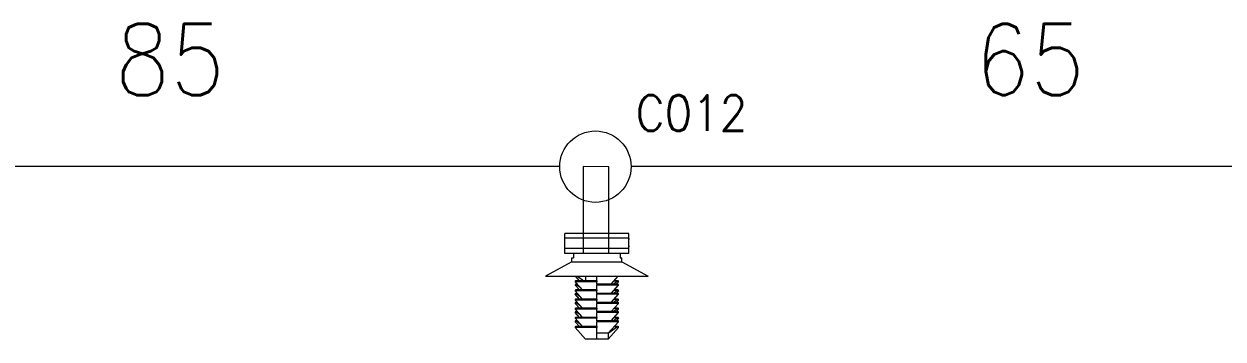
# Model space of a CAD drawing. Header units: inches. Extents: x 47316 to 59086, y 3141 to 11743.
# Drawn here: x 52161.6 to 52245.6, y 9522.8 to 9544.9 of the extents above; entities that cross this region are included whole.
import ezdxf

# ---------------------------------------------------------------- set-up
doc = ezdxf.new("R2010")
doc.units = ezdxf.units.IN
doc.header["$MEASUREMENT"] = 0
doc.styles.get("Standard").update_dxf_attribs({"font": ''})
doc.styles.get('Standard').set_extended_font_data('SimSun')
doc.linetypes.add('_VH_FELT_TAPE', pattern='A,0.4,-0.7,["FELT",Standard,S=0.3,R=0,X=-0.5,Y=-0.15],-0.7', length=1.8)

msp = doc.modelspace()

# ---------------------------------------------------------------- linework, layer by layer
at = {"color": 0, "linetype": '_VH_FELT_TAPE', "lineweight": 15, "ltscale": 5}
for p, q in [((52199.154, 9534.875), (52144.159, 9534.875)), ((52259.154, 9534.875), (52204.154, 9534.875))]:
    msp.add_line(p, q, dxfattribs=at)
at = {"color": 0, "lineweight": 15}
for p, q in [((52202.602, 9534.867), (52200.808, 9534.882)), ((52200.808, 9534.882), (52200.808, 9528.795)), ((52202.602, 9528.795), (52202.602, 9534.867))]:
    msp.add_line(p, q, dxfattribs=at)
at = {"color": 0, "linetype": 'ByBlock', "lineweight": 15, "ltscale": 0.28}
for p, q in [((52203.995, 9530.195), (52199.515, 9530.195)), ((52203.995, 9529.862), (52199.515, 9529.862)), ((52203.995, 9529.129), (52199.515, 9529.129)), ((52203.995, 9528.795), (52199.515, 9528.795))]:
    msp.add_line(p, q, dxfattribs=at)
at = {"color": 0, "linetype": 'ByBlock', "lineweight": 15, "ltscale": 0.020837}
for p, q in [((52199.515, 9529.862), (52199.515, 9530.195)), ((52203.995, 9529.862), (52203.995, 9530.195)), ((52199.515, 9528.795), (52199.515, 9529.129)), ((52203.995, 9528.795), (52203.995, 9529.129))]:
    msp.add_line(p, q, dxfattribs=at)
at = {"color": 0, "linetype": 'ByBlock', "lineweight": 15, "ltscale": 0.045825}
for p, q in [((52199.515, 9529.129), (52199.515, 9529.862)), ((52203.995, 9529.129), (52203.995, 9529.862))]:
    msp.add_line(p, q, dxfattribs=at)
at = {"color": 0, "linetype": 'ByBlock', "lineweight": 15, "ltscale": 0.0025}
for p, q in [((52204.035, 9529.795), (52203.995, 9529.795)), ((52204.035, 9529.275), (52203.995, 9529.275))]:
    msp.add_line(p, q, dxfattribs=at)
at = {"color": 0, "linetype": 'ByBlock', "lineweight": 15, "ltscale": 0.01875}
for p, q in [((52200.131, 9528.795), (52200.131, 9528.495)), ((52203.378, 9528.795), (52203.378, 9528.495)), ((52203.378, 9528.795), (52203.378, 9528.495)), ((52199.995, 9528.195), (52199.995, 9528.495)), ((52203.515, 9528.195), (52203.515, 9528.495))]:
    msp.add_line(p, q, dxfattribs=at)
at = {"color": 0, "linetype": 'ByBlock', "lineweight": 15, "ltscale": 0.130887}
for p, q in [((52199.995, 9528.195), (52198.155, 9527.195)), ((52203.515, 9528.195), (52205.355, 9527.195))]:
    msp.add_line(p, q, dxfattribs=at)
at = {"color": 0, "linetype": 'ByBlock', "lineweight": 15, "ltscale": 0.008542}
for p, q in [((52199.995, 9528.495), (52200.131, 9528.495)), ((52203.378, 9528.495), (52203.515, 9528.495))]:
    msp.add_line(p, q, dxfattribs=at)
at = {"color": 0, "linetype": 'ByBlock', "lineweight": 15, "ltscale": 0.206534}
msp.add_line((52199.995, 9528.195), (52203.299, 9528.195), dxfattribs=at)
at = {"color": 0, "linetype": 'ByBlock', "lineweight": 15, "ltscale": 0.013466}
msp.add_line((52203.299, 9528.195), (52203.515, 9528.195), dxfattribs=at)
at = {"color": 0, "linetype": 'ByBlock', "lineweight": 15, "ltscale": 0.422456}
msp.add_line((52198.155, 9527.195), (52204.914, 9527.195), dxfattribs=at)
at = {"color": 0, "linetype": 'ByBlock', "lineweight": 15, "ltscale": 0.026545}
msp.add_line((52200.536, 9526.875), (52200.256, 9527.195), dxfattribs=at)
at = {"color": 0, "linetype": 'ByBlock', "lineweight": 15, "ltscale": 0.0925}
for p, q in [((52201.755, 9526.875), (52200.275, 9526.875)), ((52201.755, 9526.235), (52200.275, 9526.235)), ((52203.235, 9526.635), (52201.755, 9526.635)), ((52203.235, 9525.995), (52201.755, 9525.995)), ((52201.755, 9525.595), (52200.275, 9525.595)), ((52203.235, 9525.355), (52201.755, 9525.355)), ((52201.755, 9524.955), (52200.275, 9524.955)), ((52203.235, 9524.715), (52201.755, 9524.715)), ((52201.755, 9524.315), (52200.275, 9524.315)), ((52201.755, 9523.675), (52200.275, 9523.675)), ((52203.235, 9524.075), (52201.755, 9524.075))]:
    msp.add_line(p, q, dxfattribs=at)
at = {"color": 0, "linetype": 'ByBlock', "lineweight": 15, "ltscale": 0.034243}
msp.add_line((52200.399, 9527.195), (52200.843, 9526.875), dxfattribs=at)
at = {"color": 0, "linetype": 'ByBlock', "lineweight": 15, "ltscale": 0.02}
msp.add_line((52200.955, 9527.195), (52200.955, 9526.875), dxfattribs=at)
at = {"color": 0, "linetype": 'ByBlock', "lineweight": 15, "ltscale": 0.035001}
msp.add_line((52201.755, 9526.635), (52201.755, 9527.195), dxfattribs=at)
at = {"color": 0, "linetype": 'ByBlock', "lineweight": 15, "ltscale": 0.004144}
for p, q in [((52201.755, 9526.875), (52201.755, 9526.809)), ((52201.755, 9525.995), (52201.755, 9525.929)), ((52201.755, 9525.595), (52201.755, 9525.529)), ((52201.755, 9525.355), (52201.755, 9525.289)), ((52201.755, 9524.955), (52201.755, 9524.889)), ((52201.755, 9524.715), (52201.755, 9524.649)), ((52201.755, 9524.075), (52201.755, 9524.009)), ((52201.755, 9523.675), (52201.755, 9523.609))]:
    msp.add_line(p, q, dxfattribs=at)
at = {"color": 0, "linetype": 'ByBlock', "lineweight": 15, "ltscale": 0.046455}
msp.add_line((52202.764, 9526.635), (52203.253, 9527.195), dxfattribs=at)
at = {"color": 0, "linetype": 'ByBlock', "lineweight": 15, "ltscale": 0.024877}
for p, q in [((52202.888, 9526.635), (52203.211, 9526.868)), ((52202.888, 9525.995), (52203.211, 9526.228)), ((52202.888, 9524.715), (52203.211, 9524.948)), ((52202.888, 9524.075), (52203.211, 9524.308))]:
    msp.add_line(p, q, dxfattribs=at)
at = {"color": 0, "linetype": 'ByBlock', "lineweight": 15, "ltscale": 0.015256}
for p, q in [((52202.967, 9526.868), (52203.211, 9526.868)), ((52202.967, 9526.228), (52203.211, 9526.228)), ((52202.967, 9525.588), (52203.211, 9525.588)), ((52202.967, 9524.948), (52203.211, 9524.948)), ((52202.967, 9524.308), (52203.211, 9524.308)), ((52202.967, 9523.668), (52203.211, 9523.668))]:
    msp.add_line(p, q, dxfattribs=at)
at = {"color": 0, "linetype": 'ByBlock', "lineweight": 15, "ltscale": 0.016319}
for p, q in [((52203.235, 9526.875), (52202.973, 9526.875)), ((52203.235, 9526.235), (52202.973, 9526.235)), ((52203.235, 9525.595), (52202.973, 9525.595)), ((52203.235, 9524.955), (52202.973, 9524.955)), ((52203.235, 9524.315), (52202.973, 9524.315)), ((52203.235, 9523.675), (52202.973, 9523.675))]:
    msp.add_line(p, q, dxfattribs=at)
at = {"color": 0, "linetype": 'ByBlock', "lineweight": 15, "ltscale": 0.027544}
msp.add_line((52204.914, 9527.195), (52205.355, 9527.195), dxfattribs=at)
at = {"color": 0, "linetype": 'ByBlock', "lineweight": 15, "ltscale": 0.094383}
for p, q in [((52201.755, 9526.809), (52200.244, 9526.809)), ((52201.755, 9526.169), (52200.244, 9526.169)), ((52203.265, 9526.569), (52201.755, 9526.569)), ((52201.755, 9525.529), (52200.244, 9525.529)), ((52203.265, 9525.929), (52201.755, 9525.929)), ((52203.265, 9525.289), (52201.755, 9525.289)), ((52201.755, 9524.889), (52200.244, 9524.889)), ((52203.265, 9524.649), (52201.755, 9524.649)), ((52201.755, 9524.249), (52200.244, 9524.249)), ((52201.755, 9523.609), (52200.244, 9523.609)), ((52203.265, 9524.009), (52201.755, 9524.009))]:
    msp.add_line(p, q, dxfattribs=at)
at = {"color": 0, "linetype": 'ByBlock', "lineweight": 15, "ltscale": 0.031825}
for p, q in [((52200.579, 9526.425), (52200.244, 9526.809)), ((52200.579, 9525.145), (52200.244, 9525.529)), ((52200.579, 9524.505), (52200.244, 9524.889))]:
    msp.add_line(p, q, dxfattribs=at)
at = {"color": 0, "linetype": 'ByBlock', "lineweight": 15, "ltscale": 0.027682}
msp.add_line((52200.536, 9526.235), (52200.244, 9526.569), dxfattribs=at)
at = {"color": 0, "linetype": 'ByBlock', "lineweight": 15, "ltscale": 0.031826}
for p, q in [((52200.579, 9525.785), (52200.244, 9526.169)), ((52200.579, 9523.865), (52200.244, 9524.249))]:
    msp.add_line(p, q, dxfattribs=at)
at = {"color": 0, "linetype": 'ByBlock', "lineweight": 15, "ltscale": 0.007573}
for p, q in [((52200.396, 9526.635), (52200.275, 9526.635)), ((52200.396, 9525.995), (52200.275, 9525.995)), ((52200.396, 9525.355), (52200.275, 9525.355)), ((52200.396, 9524.715), (52200.275, 9524.715)), ((52200.396, 9524.075), (52200.275, 9524.075))]:
    msp.add_line(p, q, dxfattribs=at)
at = {"color": 0, "linetype": 'ByBlock', "lineweight": 15, "ltscale": 0.00652}
for p, q in [((52200.298, 9526.628), (52200.402, 9526.628)), ((52200.298, 9525.988), (52200.402, 9525.988)), ((52200.298, 9525.348), (52200.402, 9525.348)), ((52200.298, 9524.708), (52200.402, 9524.708)), ((52200.298, 9524.068), (52200.402, 9524.068))]:
    msp.add_line(p, q, dxfattribs=at)
at = {"color": 0, "linetype": 'ByBlock', "lineweight": 15, "ltscale": 0.021661}
for p, q in [((52200.298, 9526.628), (52200.579, 9526.425)), ((52200.298, 9525.348), (52200.579, 9525.145)), ((52200.298, 9524.708), (52200.579, 9524.505)), ((52200.298, 9524.068), (52200.579, 9523.865))]:
    msp.add_line(p, q, dxfattribs=at)
at = {"color": 0, "linetype": 'ByBlock', "lineweight": 15, "ltscale": 0.015766}
for p, q in [((52200.745, 9526.235), (52200.579, 9526.425)), ((52200.745, 9524.315), (52200.579, 9524.505))]:
    msp.add_line(p, q, dxfattribs=at)
at = {"color": 0, "linetype": 'ByBlock', "lineweight": 15, "ltscale": 0.010857}
for p, q in [((52201.755, 9526.635), (52201.755, 9526.809)), ((52201.755, 9525.995), (52201.755, 9526.169)), ((52201.755, 9524.715), (52201.755, 9524.889)), ((52201.755, 9524.075), (52201.755, 9524.249))]:
    msp.add_line(p, q, dxfattribs=at)
at = {"color": 0, "linetype": 'ByBlock', "lineweight": 15, "ltscale": 0.004143}
for p, q in [((52201.755, 9526.635), (52201.755, 9526.569)), ((52201.755, 9526.235), (52201.755, 9526.169)), ((52201.755, 9524.315), (52201.755, 9524.249))]:
    msp.add_line(p, q, dxfattribs=at)
at = {"color": 0, "linetype": 'ByBlock', "lineweight": 15, "ltscale": 0.035857}
for p, q in [((52201.755, 9525.995), (52201.755, 9526.569)), ((52201.755, 9524.715), (52201.755, 9525.289))]:
    msp.add_line(p, q, dxfattribs=at)
at = {"color": 0, "linetype": 'ByBlock', "lineweight": 15, "ltscale": 0.047591}
for p, q in [((52202.764, 9525.995), (52203.265, 9526.569)), ((52202.764, 9524.715), (52203.265, 9525.289))]:
    msp.add_line(p, q, dxfattribs=at)
at = {"color": 0, "linetype": 'ByBlock', "lineweight": 15, "ltscale": 0.014409}
for p, q in [((52203.265, 9526.809), (52203.113, 9526.635)), ((52203.265, 9526.169), (52203.113, 9525.995)), ((52203.265, 9524.889), (52203.113, 9524.715)), ((52203.265, 9524.249), (52203.113, 9524.075))]:
    msp.add_line(p, q, dxfattribs=at)
at = {"color": 0, "linetype": 'ByBlock', "lineweight": 15, "ltscale": 0.027681}
for p, q in [((52200.536, 9525.595), (52200.244, 9525.929)), ((52200.536, 9524.955), (52200.244, 9525.289)), ((52200.536, 9524.315), (52200.244, 9524.649)), ((52200.536, 9523.675), (52200.244, 9524.009))]:
    msp.add_line(p, q, dxfattribs=at)
at = {"color": 0, "linetype": 'ByBlock', "lineweight": 15, "ltscale": 0.021662}
msp.add_line((52200.298, 9525.988), (52200.579, 9525.785), dxfattribs=at)
at = {"color": 0, "linetype": 'ByBlock', "lineweight": 15, "ltscale": 0.015765}
for p, q in [((52200.745, 9525.595), (52200.579, 9525.785)), ((52200.745, 9524.955), (52200.579, 9525.145)), ((52200.745, 9523.675), (52200.579, 9523.865))]:
    msp.add_line(p, q, dxfattribs=at)
at = {"color": 0, "linetype": 'ByBlock', "lineweight": 15, "ltscale": 0.035855}
for p, q in [((52201.755, 9525.355), (52201.755, 9525.929)), ((52201.755, 9524.075), (52201.755, 9524.649))]:
    msp.add_line(p, q, dxfattribs=at)
at = {"color": 0, "linetype": 'ByBlock', "lineweight": 15, "ltscale": 0.010855}
msp.add_line((52201.755, 9525.355), (52201.755, 9525.529), dxfattribs=at)
at = {"color": 0, "linetype": 'ByBlock', "lineweight": 15, "ltscale": 0.04759}
for p, q in [((52202.764, 9525.355), (52203.265, 9525.929)), ((52202.764, 9524.075), (52203.265, 9524.649))]:
    msp.add_line(p, q, dxfattribs=at)
at = {"color": 0, "linetype": 'ByBlock', "lineweight": 15, "ltscale": 0.024878}
msp.add_line((52202.888, 9525.355), (52203.211, 9525.588), dxfattribs=at)
at = {"color": 0, "linetype": 'ByBlock', "lineweight": 15, "ltscale": 0.014408}
msp.add_line((52203.265, 9525.529), (52203.113, 9525.355), dxfattribs=at)
at = {"color": 0, "linetype": 'ByBlock', "lineweight": 15, "ltscale": 0.0675}
for p, q in [((52200.955, 9522.795), (52200.244, 9523.609)), ((52202.555, 9523.195), (52203.265, 9524.009)), ((52203.265, 9523.609), (52202.555, 9522.795))]:
    msp.add_line(p, q, dxfattribs=at)
at = {"color": 0, "linetype": 'ByBlock', "lineweight": 15, "ltscale": 0.050856}
for p, q in [((52201.755, 9523.195), (52201.755, 9524.009)), ((52201.755, 9522.795), (52201.755, 9523.609))]:
    msp.add_line(p, q, dxfattribs=at)
at = {"color": 0, "linetype": 'ByBlock', "lineweight": 15, "ltscale": 0.050559}
msp.add_line((52202.555, 9523.195), (52203.211, 9523.668), dxfattribs=at)
at = {"color": 0, "linetype": 'ByBlock', "lineweight": 15, "ltscale": 0.05}
for p, q in [((52201.755, 9522.795), (52200.955, 9522.795)), ((52202.555, 9523.195), (52201.755, 9523.195)), ((52202.555, 9522.795), (52201.755, 9522.795))]:
    msp.add_line(p, q, dxfattribs=at)
at = {"color": 0, "linetype": 'ByBlock', "lineweight": 15, "ltscale": 0.025}
msp.add_line((52202.555, 9523.195), (52202.555, 9522.795), dxfattribs=at)
at = {"color": 0, "linetype": 'Continuous', "lineweight": 15}
msp.add_circle((52201.654, 9534.875), 2.5, dxfattribs=at)
at = {"color": 0, "linetype": 'ByBlock', "lineweight": 15}
for centre, start, end in [((52200.275, 9526.835), 90.00002, 221.11209), ((52203.235, 9526.835), 89.99998, 125.73539), ((52203.235, 9526.835), 318.88854, 89.99998), ((52200.275, 9526.595), 90.00002, 221.11209), ((52200.275, 9526.195), 90.00002, 221.11209), ((52200.275, 9525.955), 90.00002, 221.11209), ((52200.275, 9526.595), 54.26396, 90.00002), ((52200.275, 9525.955), 54.26396, 90.00002), ((52203.235, 9526.195), 89.99998, 125.73539), ((52203.235, 9526.595), 318.88791, 89.99998), ((52203.235, 9526.195), 318.88854, 89.99998), ((52203.235, 9525.955), 318.88791, 89.99998), ((52200.275, 9525.555), 90.00002, 221.11209), ((52200.275, 9525.315), 90.00002, 221.11209), ((52200.275, 9525.315), 54.26396, 90.00002), ((52203.235, 9525.555), 89.99998, 125.73539), ((52203.235, 9525.555), 318.88854, 89.99998), ((52203.235, 9525.315), 318.88791, 89.99998), ((52200.275, 9524.915), 90.00002, 221.11209), ((52200.275, 9524.675), 90.00002, 221.11209), ((52200.275, 9524.675), 54.26396, 90.00002), ((52203.235, 9524.915), 89.99998, 125.73539), ((52203.235, 9524.915), 318.88854, 89.99998), ((52203.235, 9524.675), 318.88791, 89.99998), ((52200.275, 9524.275), 90.00002, 221.11209), ((52200.275, 9524.035), 90.00002, 221.11209), ((52200.275, 9523.635), 90.00002, 221.11209), ((52200.275, 9524.035), 54.26396, 90.00002), ((52203.235, 9524.275), 89.99998, 125.73539), ((52203.235, 9523.635), 89.99998, 125.73539), ((52203.235, 9524.275), 318.88854, 89.99998), ((52203.235, 9524.035), 318.88791, 89.99998), ((52203.235, 9523.635), 318.88854, 89.99998)]:
    msp.add_arc(centre, 0.04, start, end, dxfattribs=at)

# ---------------------------------------------------------------- texts
at = {"color": 7, "linetype": '_VH_FELT_TAPE', "lineweight": 18, "ltscale": 5, "char_height": 5, "width": 8.57143, "attachment_point": 1}
for s, insert in [('\\Fromans.shx;\\W0.9000000000;\\T1.0000000000;\\o\\l85', (52168.014, 9544.875)), ('\\Fromans.shx;\\W0.9000000000;\\T1.0000000000;\\o\\l65', (52228.226, 9544.875))]:
    msp.add_mtext(s, dxfattribs=dict(at, insert=insert))
at = {"color": 21, "linetype": 'Continuous', "lineweight": 15, "insert": (52204.476, 9539.875), "char_height": 2.5, "width": 8.67857, "attachment_point": 1}
msp.add_mtext('\\Fromans.shx;\\W0.9000000000;\\T1.0000000000;\\o\\lC012', dxfattribs=at)

doc.saveas('drawing.dxf')
